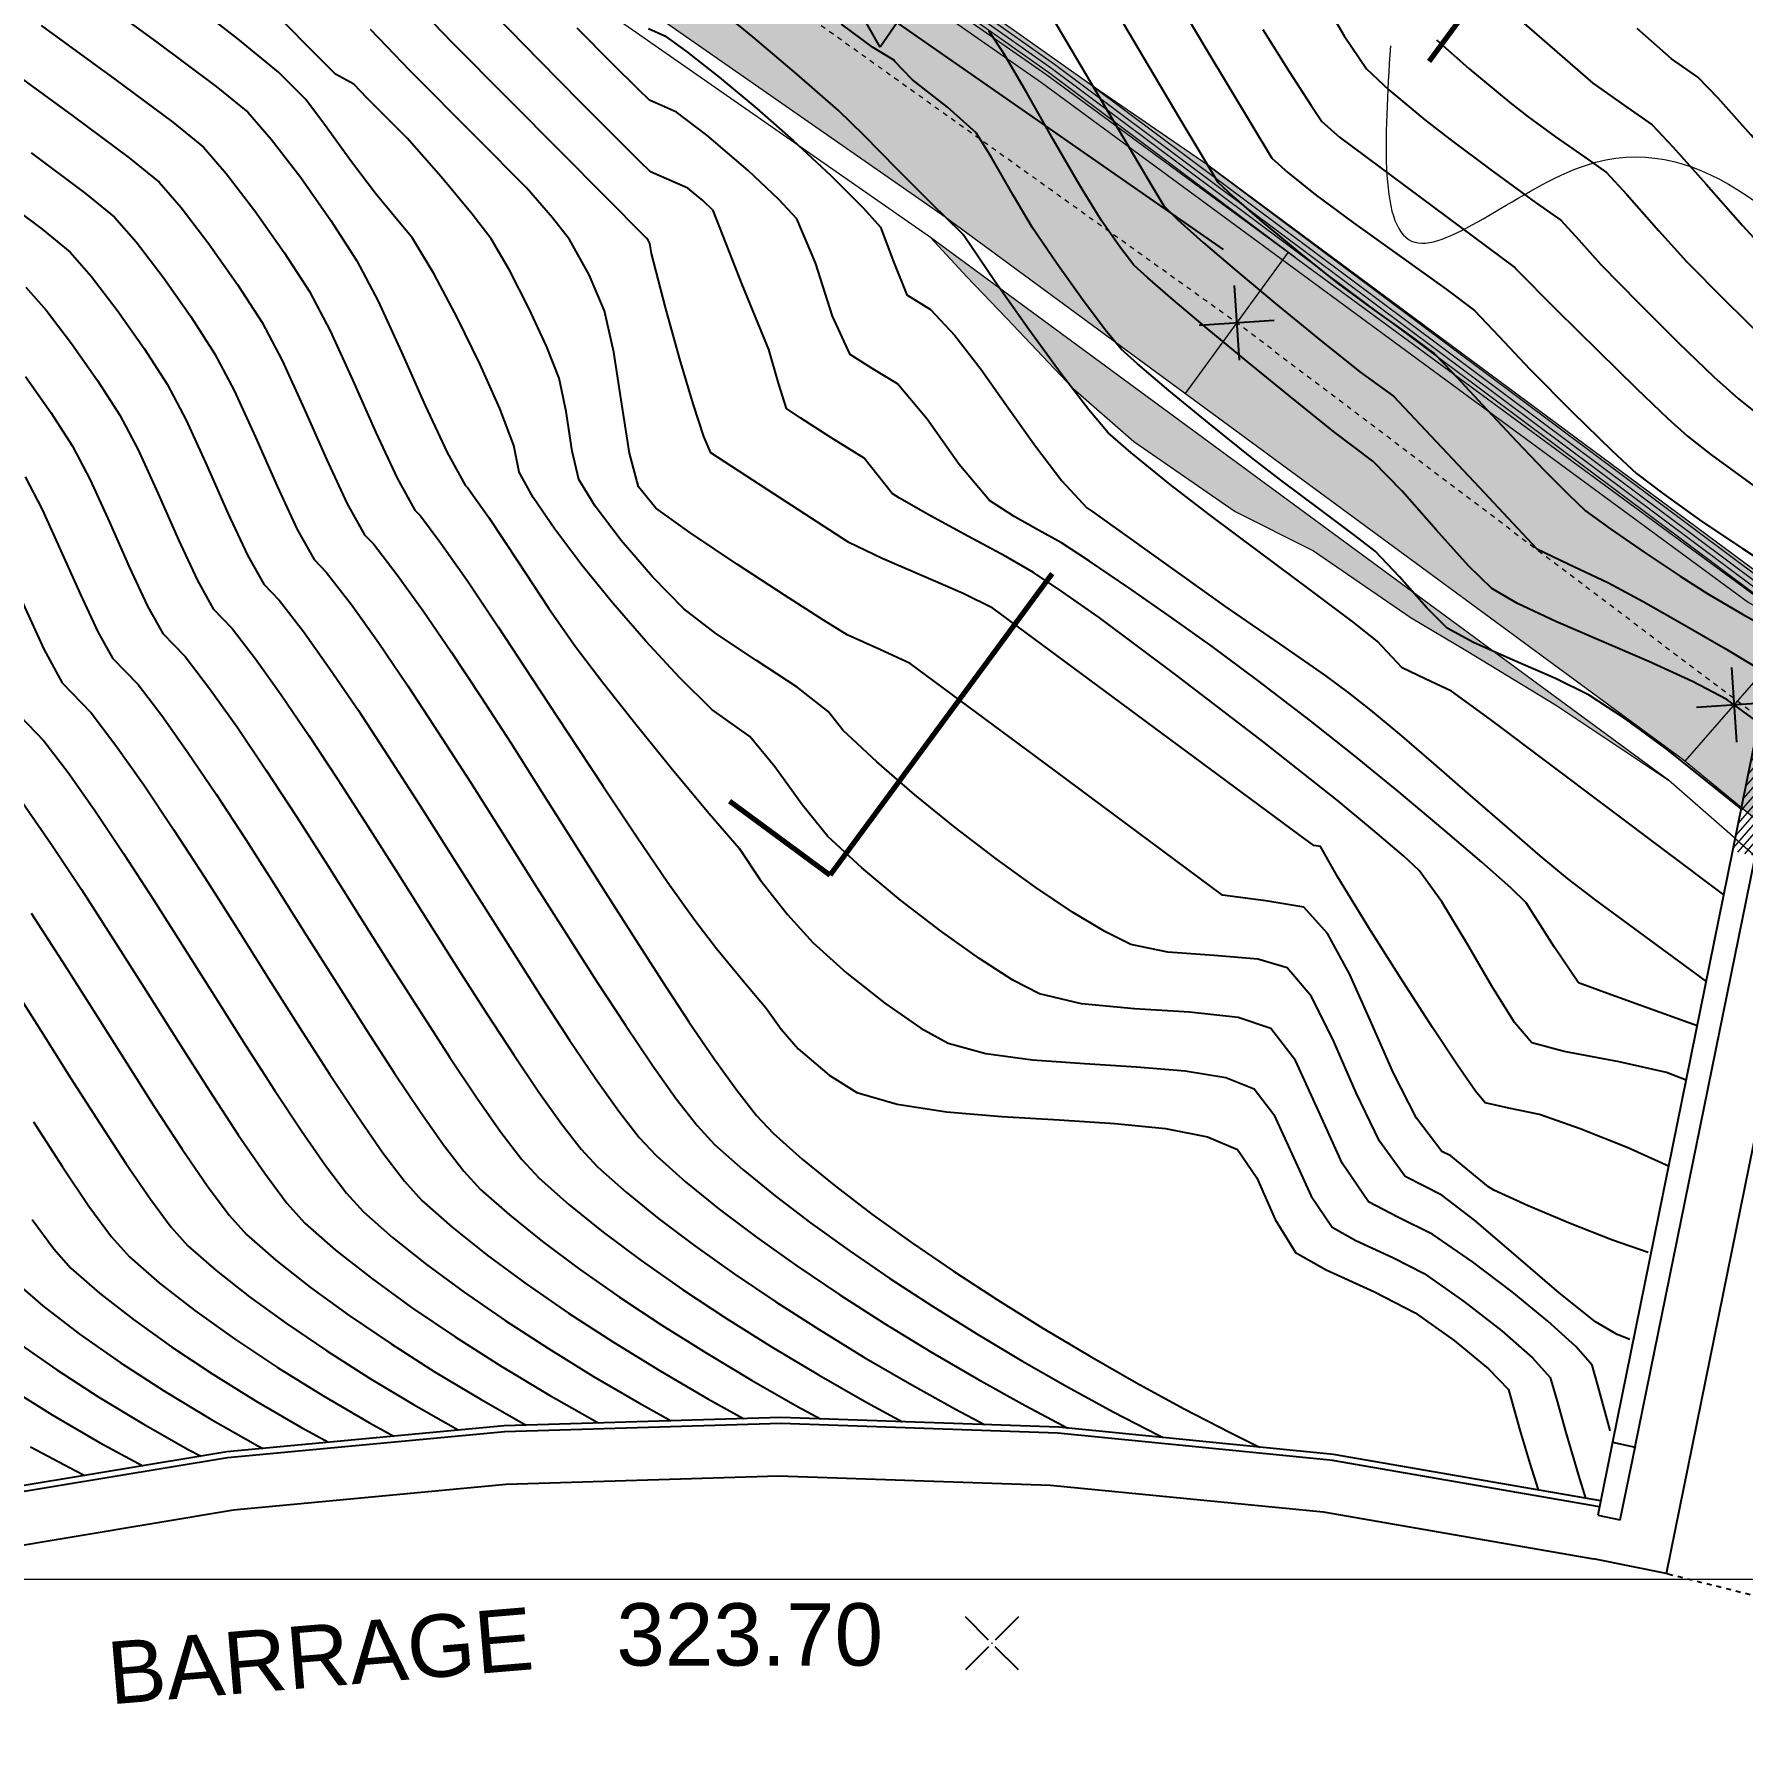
# Model space of a CAD drawing. Extents: x 62344 to 62624, y 108620 to 109406.
# Drawn here: x 62415.57 to 62449.79, y 108794.22 to 108828.44 of the extents above; entities that cross this region are included whole.
import ezdxf
from ezdxf.enums import TextEntityAlignment as Align

# ---------------------------------------------------------------- set-up
doc = ezdxf.new("R2010")
doc.units = 0
doc.header["$LTSCALE"] = 0.039369
doc.header["$MEASUREMENT"] = 0
doc.linetypes.add('TRATTEGGIATA2', pattern=[0.375, 0.25, -0.125])
doc.linetypes.add('TRATTOPUNTO2', pattern=[0.5, 0.25, -0.125, 0, -0.125])
for name, color, linetype in [('Bâti', 7, 'Continuous'), ('coordinate', 2, 'Continuous'), ('Couronnement', 7, 'Continuous'), ('curve livello 1m', 2, 'Continuous'), ('curve livello 5m', 7, 'Continuous'), ('LIN018CO', 6, 'Continuous'), ('LIN035CO', 1, 'Continuous'), ('Strade', 7, 'Continuous'), ('TEXT018', 143, 'Continuous'), ('TEXT035', 1, 'Continuous'), ('TEXT050', 3, 'Continuous'), ('TRATTCOLO-30', 253, 'Continuous'), ('TRATTCOLO-7', 51, 'Continuous')]:
    doc.layers.add(name, color=color, linetype=linetype)
doc.layers.add('LIN070CO', color=4, linetype='Continuous', lineweight=70)
doc.styles.add('ARIAL', font='arial.ttf')

# ---------------------------------------------------------------- blocks, each defined once
blk = doc.blocks.new('quote')
at = {"layer": 'LIN018CO'}
for p, q in [((0.0007, 0.0007), (-0.0007, -0.0007)), ((0.0007, -0.0007), (-0.0007, 0.0007))]:
    blk.add_line(p, q, dxfattribs=at)
at = {"layer": 'LIN035CO'}
for p, q in [((-0.0133, 0.0133), (-0.1061, 0.1061)), ((0.1061, 0.1061), (0.0133, 0.0133)), ((-0.0133, -0.0133), (-0.1061, -0.1061)), ((0.1061, -0.1061), (0.0133, -0.0133))]:
    blk.add_line(p, q, dxfattribs=at)
at = {"layer": 'TEXT035', "style": 'ARIAL'}
blk.add_attdef('VALORE', text='', height=0.25, dxfattribs=at).set_placement((0, 0.3299), align=Align.CENTER)
blk = doc.blocks.new('*U36')
at = {"layer": 'LIN070CO'}
for p, q in [((2.7993, 0.7384), (2.8414, 0.2401)), ((-2.6857, -0.227), (-2.7278, 0.2712)), ((2.8414, 0.2401), (1.3467, 0.1138)), ((-1.191, -0.1007), (-2.6857, -0.227))]:
    blk.add_line(p, q, dxfattribs=at)
at = {"layer": 'TEXT018', "lineweight": 30, "flags": 39}
blk.add_attdef('RIF2', text='', height=0.18, rotation=4.83108, dxfattribs=at).set_placement((2.7045, 0.078), align=Align.TOP_RIGHT)
blk.add_attdef('RIF1', text='', height=0.18, rotation=4.83108, dxfattribs=at).set_placement((-2.5236, -0.3638), align=Align.TOP_LEFT)
at = {"layer": 'TEXT050', "lineweight": 30, "flags": 39}
blk.add_attdef('SEZ2', text='', height=0.4, rotation=4.83108, dxfattribs=at).set_placement((2.6793, 0.377), align=Align.BOTTOM_RIGHT)
blk.add_attdef('SEZ1', text='', height=0.4, rotation=4.83108, dxfattribs=at).set_placement((-2.5488, -0.0649), align=Align.BOTTOM_LEFT)
blk = doc.blocks.new('*U14')
at = {"layer": 'LIN035CO'}
for p, q in [((0.1061, 0.1061), (-0.1061, -0.1061)), ((0.1061, -0.1061), (-0.1061, 0.1061))]:
    blk.add_line(p, q, dxfattribs=at)
at = {"layer": 'TEXT035', "lineweight": 30, "flags": 104}
blk.add_attdef('VALORE', text='', height=0.25, dxfattribs=at).set_placement((0.6749, 0.0868), align=Align.BOTTOM_CENTER)
blk = doc.blocks.new('*U13')
at = {"layer": 'LIN018CO'}
blk.add_hatch(color=256, dxfattribs=at).paths.add_polyline_path([(-0.2617, 0.0918), (-0.2749, 0.211), (-0.0132, 0.1193)])
for p, q in [((-0.2617, 0.0918), (-0.2749, 0.211)), ((-0.2749, 0.211), (-0.0132, 0.1193)), ((-0.0132, 0.1193), (-1.8424, -0.0832))]:
    blk.add_line(p, q, dxfattribs=at)
at = {"layer": 'TEXT035', "lineweight": 30, "flags": 46}
blk.add_attdef('VALORE_AD', text='', height=0.25, rotation=6.31491, dxfattribs=at).set_placement((-0.3363, 0.1439), align=Align.BOTTOM_RIGHT)
blk = doc.blocks.new('*U28')
at = {"layer": 'LIN035CO'}
for p, q in [((0.1061, 0.1061), (-0.1061, -0.1061)), ((0.1061, -0.1061), (-0.1061, 0.1061))]:
    blk.add_line(p, q, dxfattribs=at)
at = {"layer": 'TEXT035', "lineweight": 30, "flags": 104}
blk.add_attdef('VALORE', text='', height=0.25, dxfattribs=at).set_placement((-0.7058, -0.2679), align=Align.BOTTOM_CENTER)
blk = doc.blocks.new('A$C2B494690')
at = {"layer": 'LIN035CO', "linetype": 'Continuous', "lineweight": 0}
h = blk.add_hatch(dxfattribs=at)
h.set_pattern_fill('ANSI31', color=256, angle=45)
h.set_pattern_definition([(228.82723, (-0.89584, 119.26447), (0.09409098, -0.08229148), [])])
h.paths.add_polyline_path([(-10.607, 10.412), (-10.246, 10.096), (-10.246, 10.826)])
h.paths.add_polyline_path([(-10.246, 10.096), (-10.207, 10.063), (-10.207, 10.063), (-9.993, 11.116), (-10.246, 10.826)])
h.paths.add_polyline_path([(-10.246, 10.826), (-9.993, 11.116), (-9.749, 12.318), (-10.149, 12.666), (-10.246, 12.189)])
h.paths.add_polyline_path([(-10.607, 10.412), (-10.607, 10.412), (-10.246, 10.826), (-10.246, 12.189)])
h.paths.add_polyline_path([(-10.149, 12.666), (-9.749, 12.318), (-9.649, 12.811), (-10.101, 12.903)])
h.paths.add_polyline_path([(-10.659, 10.155), (-10.246, 10.071), (-10.246, 10.096), (-10.607, 10.412)])
at = {"layer": 'TRATTCOLO-30', "linetype": 'Continuous', "lineweight": 0}
h = blk.add_hatch(color=256, dxfattribs=at)
h.dxf.hatch_style = 1
h.paths.add_polyline_path([(-40.61, 39.336), (-41.899, 43.015), (-66.455, 66.058), (-67.606, 64.67)])
h.paths.add_polyline_path([(-41.899, 43.015), (-42.042, 43.423), (-44.191, 49.553), (-64.409, 68.527), (-66.455, 66.058)])
edge = h.paths.add_edge_path()
edge.add_line((-50.996, 46.34), (-47.539, 39.813))
edge.add_arc((-27.515, 52.449), 23.678, 212.2534, 237.1824)
edge.add_line((-40.347, 32.55), (-26.43, 22.856))
edge.add_line((-26.43, 22.856), (-11.65, 11.983))
edge.add_line((-11.65, 11.983), (-9.098, 9.891))
edge.add_line((-9.098, 9.891), (-3.832, 8.518))
edge.add_line((-3.832, 8.518), (-1.98, 7.761))
edge.add_line((-1.98, 7.761), (-0.924, 6.963))
edge.add_line((-0.924, 6.963), (0, 5.413))
edge.add_line((0, 5.413), (-0.243, 7.277))
edge.add_line((-0.243, 7.277), (-6.417, 13.284))
edge.add_line((-6.417, 13.284), (-10.248, 15.297))
edge.add_line((-10.248, 15.297), (-24.392, 25.702))
edge.add_line((-24.392, 25.702), (-38.4, 35.459))
edge.add_line((-38.4, 35.459), (-39.524, 37.214))
edge.add_line((-39.524, 37.214), (-40.326, 36.327))
edge.add_line((-40.326, 36.327), (-40.326, 36.327))
edge.add_line((-40.326, 36.327), (-50.996, 46.34))
h.paths.add_polyline_path([(-68.565, 63.513), (-51.718, 47.703), (-50.996, 46.34), (-40.326, 36.327), (-39.524, 37.214), (-40.282, 38.399), (-40.61, 39.336), (-67.606, 64.67)])
h.paths.add_polyline_path([(-72.475, 68.46), (-73.472, 67.093), (-68.565, 63.513), (-67.606, 64.67)])
h.paths.add_polyline_path([(-71.527, 69.759), (-69.639, 72.343), (-69.653, 72.353), (-71.527, 69.759)])
h.paths.add_polyline_path([(-68.024, 71.164), (-69.911, 68.58), (-66.455, 66.058), (-64.409, 68.527)])
h.paths.add_polyline_path([(-71.998, 69.112), (-71.526, 69.759), (-71.527, 69.759)])
h.paths.add_polyline_path([(-69.911, 68.58), (-70.385, 67.931), (-71.998, 69.112), (-72.475, 68.46), (-67.606, 64.67), (-66.455, 66.058)])
at = {"layer": 'TRATTCOLO-7', "linetype": 'Continuous', "lineweight": 0}
h = blk.add_hatch(color=256, dxfattribs=at)
h.dxf.hatch_style = 1
h.paths.add_polyline_path([(-69.27, 72.853), (-69.641, 72.344), (-64.409, 68.527), (-44.191, 49.553), (-40.282, 38.399), (-38.4, 35.459), (-24.392, 25.702), (-10.248, 15.297), (-6.417, 13.284), (-0.183, 7.219), (-0.16, 7.355), (-2.384, 9.614), (-2.74, 10.104), (-3.098, 10.595), (-4.658, 12.113), (-6.162, 13.576), (-10.055, 15.658), (-21.171, 23.895), (-23.469, 25.473), (-38.058, 35.801), (-39.384, 37.959), (-40.688, 41.528), (-43.607, 49.928), (-45.464, 51.684), (-46.23, 52.715), (-46.852, 53.536), (-47.407, 54.257), (-47.836, 54.799), (-48.078, 55.087), (-49.408, 56.197), (-50.738, 57.306), (-53.101, 59.335), (-54.189, 60.225), (-55.281, 61.104), (-56.16, 61.801), (-58.708, 64.211), (-63.65, 68.733), (-63.989, 69.032)])
h = blk.add_hatch(color=256, dxfattribs=at)
h.dxf.hatch_style = 1
h.paths.add_polyline_path([(-67.865, 61.052), (-67.6, 60.508), (-67.421, 60.114), (-67.147, 59.698), (-66.837, 59.25), (-66.644, 58.959), (-66.366, 58.655), (-66.185, 58.435), (-65.943, 58.176), (-65.631, 57.808), (-65.23, 57.389), (-64.883, 57.031), (-64.533, 56.677), (-64.115, 56.277), (-63.54, 55.815), (-62.48, 55.08), (-61.566, 54.407), (-60.433, 53.604), (-60.072, 53.375), (-58.918, 53.098), (-58.178, 53.08), (-68.884, 63.127), (-69.101, 63.285), (-68.38, 62.094)])
h.paths.add_polyline_path([(-11.946, 11.58), (-26.721, 22.45), (-25.999, 21.66), (-25.194, 20.823), (-23.871, 19.428), (-22.655, 18.364), (-20.622, 16.957), (-19.057, 16.171), (-17.1, 14.83), (-15.998, 14.177), (-14.206, 13.085), (-11.939, 11.574)])
at = {"linetype": 'Continuous', "lineweight": 0, "elevation": 323.7, "flags": 128}
blk.add_lwpolyline([(-0.189, 5.388), (-0.424, 7.187), (-6.53, 13.128), (-10.349, 15.134), (-24.503, 25.547), (-38.54, 35.324), (-40.454, 38.314), (-44.355, 49.446), (-64.531, 68.38), (-68.159, 71.03)], dxfattribs=at)
at = {"layer": 'curve livello 1m', "linetype": 'Continuous', "lineweight": 0, "elevation": 323.7, "flags": 128}
for points in [[(-19.422, 22.046), (-24.36, 25.751), (-38.275, 35.58), (-40.081, 38.493), (-43.973, 49.692), (-64.178, 68.803), (-69.747, 73.046), (-70.717, 71.717)], [(-9.19, 14.741), (-10.237, 15.32), (-24.301, 25.831), (-38.201, 35.65), (-39.99, 38.536), (-43.886, 49.747), (-64.113, 68.88), (-69.769, 73.186), (-69.984, 72.892)], [(-6.37, 13.338), (-10.183, 15.404), (-24.243, 25.912), (-38.126, 35.72), (-39.899, 38.579), (-43.8, 49.803), (-64.049, 68.957), (-69.779, 73.221)], [(-23.469, 25.473), (-10.123, 15.498), (-6.304, 13.428), (-2.384, 9.614)], [(-21.171, 23.895), (-10.063, 15.592), (-6.266, 13.534), (-2.74, 10.104)], [(-19.559, 22.157), (-21.625, 19.321)], [(-9.19, 14.741), (-11.618, 11.957)]]:
    blk.add_lwpolyline(points, dxfattribs=at)
at = {"layer": 'LIN018CO', "linetype": 'TRATTOPUNTO2', "lineweight": 0, "ltscale": 5, "elevation": 323.7, "flags": 128}
blk.add_lwpolyline([(-4.743, 8.755), (-20.592, 20.739), (-30.817, 28.052), (-39.061, 33.926, -0.11239), (-44.961, 41.457), (-48.38, 49.008), (-66.4, 65.968), (-71.561, 69.662)], format="xyb", dxfattribs=at)
at = {"layer": 'LIN035CO', "linetype": 'Continuous', "lineweight": 0, "elevation": 323.7, "flags": 128}
for points in [[(-11.65, 11.983), (-26.43, 22.856), (-40.347, 32.55, -0.109204), (-47.539, 39.813), (-51.718, 47.703)], [(-11.946, 11.58), (-26.721, 22.45), (-40.626, 32.135, -0.126618), (-48.804, 40.988), (-52.06, 47.338)]]:
    blk.add_lwpolyline(points, format="xyb", dxfattribs=at)
at = {"layer": 'LIN035CO', "linetype": 'Continuous', "lineweight": 0, "flags": 128}
for points, elevation in [([(-21.171, 23.895), (-23.469, 25.473), (-38.058, 35.801), (-39.384, 37.959)], 323.7), ([(0, 5.413), (-0.243, 7.277), (-6.417, 13.284), (-10.248, 15.297), (-24.392, 25.702), (-38.4, 35.459)], 323.7), ([(-6.162, 13.576), (-10.055, 15.658), (-21.171, 23.895)], 323.7), ([(-26.721, 22.45), (-25.999, 21.66), (-25.194, 20.823), (-23.871, 19.428), (-22.655, 18.364), (-20.622, 16.957), (-19.057, 16.171), (-17.1, 14.83), (-15.998, 14.177), (-14.206, 13.085), (-11.947, 11.579)], 320), ([(-9.098, 9.891), (-11.65, 11.983)], 323.7), ([(-10.607, 10.412), (-11.946, 11.58)], 323.7), ([(-10.607, 10.412), (-10.607, 10.412), (-9.235, 9.213), (-9.098, 9.891), (-3.832, 8.518), (-1.98, 7.761), (-0.924, 6.963), (0, 5.413)], 323.7)]:
    blk.add_lwpolyline(points, dxfattribs=dict(at, elevation=elevation))
blk.add_lwpolyline([(-10.659, 10.155), (-10.101, 12.903)], dxfattribs=at)
at = {"xscale": 5, "yscale": 5, "zscale": 5, "rotation": 138.8272271751645}
for name, p in [('*U13', (-28.074, 27.958, 323.7)), ('*U28', (-20.592, 20.739, 323.7)), ('*U14', (-10.633, 13.087, 323.7))]:
    blk.add_blockref(name, p, dxfattribs=at)

msp = doc.modelspace()

# ---------------------------------------------------------------- linework, layer by layer
at = {"layer": 'Bâti', "linetype": 'Continuous'}
for p, q in [((62447.18319, 108800.2495), (62450.145, 108814.82599)), ((62447.6344, 108800.1541), (62450.59693, 108814.73416)), ((62447.18103, 108800.23924), (62446.884, 108798.777)), ((62447.18319, 108800.2495), (62447.18103, 108800.23924)), ((62447.18103, 108800.23924), (62447.63224, 108800.14384)), ((62447.33593, 108798.68518), (62447.63224, 108800.14384)), ((62447.6344, 108800.1541), (62447.63224, 108800.14384)), ((62446.884, 108798.777), (62447.33593, 108798.68518))]:
    msp.add_line(p, q, dxfattribs=at)
at = {"layer": 'coordinate', "linetype": 'Continuous', "lineweight": 0}
msp.add_line((62398.435, 108797.50002), (62480.2144, 108797.50002), dxfattribs=at)
at = {"layer": 'Couronnement', "linetype": 'Continuous'}
for p, q in [((62430.52699, 108800.73599), (62424.984, 108800.569)), ((62436.09, 108800.53999), (62430.52699, 108800.73599)), ((62424.984, 108800.569), (62419.433, 108800.047)), ((62424.99524, 108800.44952), (62419.44424, 108799.92752)), ((62430.53059, 108800.61629), (62424.98761, 108800.4493)), ((62436.0742, 108800.42097), (62430.52278, 108800.61656)), ((62441.58318, 108799.87558), (62436.0742, 108800.42097)), ((62441.595, 108799.995), (62436.09, 108800.53999)), ((62419.433, 108800.047), (62413.953, 108799.13699)), ((62419.44424, 108799.92752), (62413.97262, 108799.01888)), ((62446.91896, 108798.94909), (62441.57452, 108799.87708)), ((62446.94279, 108799.06643), (62441.595, 108799.995)), ((62419.561, 108798.88499), (62425.024, 108799.39999)), ((62425.024, 108799.39999), (62430.47501, 108799.57001)), ((62430.47501, 108799.57001), (62435.927, 108799.381)), ((62435.927, 108799.381), (62441.384, 108798.845)), ((62414.098, 108797.972), (62419.561, 108798.88499)), ((62441.384, 108798.845), (62446.8, 108797.905)), ((62448.291, 108797.604), (62446.8, 108797.905))]:
    msp.add_line(p, q, dxfattribs=at)
at = {"layer": 'curve livello 1m', "flags": 128}
for points in [[(62436.65365, 108829.89717), (62438.51316, 108826.7469), (62439.27728, 108825.48212), (62439.58895, 108825.18389), (62440.16699, 108824.68339), (62440.89909, 108824.0756), (62441.67296, 108823.45551), (62442.3269, 108822.97633), (62443.09679, 108822.4308), (62443.60581, 108822.04916), (62443.96376, 108821.68221), (62444.57899, 108821.0209), (62445.25856, 108820.28832), (62445.8095, 108819.70757), (62446.30402, 108819.21424), (62446.63804, 108818.89741), (62447.14563, 108818.52568), (62447.81716, 108818.06617), (62448.53768, 108817.58665), (62449.09104, 108817.23099), (62449.78242, 108816.8236), (62451.03186, 108816.12927)], [(62438.0238, 108829.86815), (62439.05539, 108828.1205), (62440.36029, 108825.96061), (62440.68076, 108825.67291), (62441.22321, 108825.23063), (62441.22321, 108825.23063), (62441.9915, 108824.66181), (62442.95517, 108823.97778), (62443.85148, 108823.3391), (62444.41769, 108822.9063), (62444.41769, 108822.9063), (62444.90501, 108822.3914), (62445.52118, 108821.73376), (62445.52118, 108821.73376), (62446.37812, 108820.87341), (62447.16977, 108820.09932), (62447.65863, 108819.64372), (62447.65863, 108819.64372), (62448.17948, 108819.2494), (62448.96811, 108818.68473), (62448.96811, 108818.68473), (62449.78364, 108818.14104), (62450.73166, 108817.5215), (62451.03186, 108817.31568)], [(62416.51002, 108829.38976), (62418.02928, 108828.28193), (62419.21713, 108827.39626), (62419.85111, 108826.87869), (62420.32011, 108826.33975), (62420.90852, 108825.57152), (62421.51399, 108824.7134), (62422.0342, 108823.9048), (62422.45753, 108823.09692), (62422.92577, 108822.07491), (62423.39942, 108821.00705), (62423.83901, 108820.06162), (62424.20507, 108819.40692), (62424.24824, 108819.36225), (62424.67466, 108818.76464), (62425.26224, 108817.87648), (62425.88157, 108816.93689), (62426.40323, 108816.18498), (62426.96087, 108815.45539), (62427.6473, 108814.58852), (62428.38362, 108813.68153), (62429.09094, 108812.83162), (62429.69036, 108812.13595), (62430.11303, 108811.5079), (62430.6602, 108810.80804), (62431.16772, 108810.24634), (62431.16772, 108810.24634), (62431.84621, 108809.63817), (62432.60842, 108809.03683), (62433.32739, 108808.53674), (62433.87617, 108808.2323), (62433.87617, 108808.2323), (62434.629, 108808.02342), (62435.5666, 108807.89864), (62436.60253, 108807.82309), (62437.65036, 108807.76193), (62438.62366, 108807.68029), (62439.43599, 108807.54332), (62440.00091, 108807.31616), (62440.00091, 108807.31616), (62440.39626, 108806.80185), (62440.76608, 108806.0025), (62441.14377, 108805.16776), (62441.56268, 108804.54727), (62441.56268, 108804.54727), (62442.03668, 108804.28074), (62442.78093, 108803.94068), (62443.40557, 108803.61809), (62443.40557, 108803.61809), (62444.19645, 108803.06539), (62444.96053, 108802.46942), (62445.57928, 108801.92771), (62445.93417, 108801.53776), (62445.93417, 108801.53776), (62446.06237, 108801.08346), (62446.24194, 108800.43682), (62446.24194, 108800.43682), (62446.50015, 108799.57624), (62446.6418, 108799.11869)], [(62441.33202, 108829.22494), (62441.80569, 108828.41367), (62442.25315, 108827.75204), (62442.25315, 108827.75204), (62442.70368, 108827.33102), (62443.41817, 108826.72667), (62443.41817, 108826.72667), (62443.92443, 108826.33797), (62444.74583, 108825.72618), (62445.63596, 108825.07483), (62445.63596, 108825.07483), (62446.14398, 108824.71728), (62446.5039, 108824.32162), (62446.94589, 108823.82917), (62446.94589, 108823.82917), (62447.70518, 108823.05394), (62448.50332, 108822.26257), (62449.21123, 108821.58129), (62449.69981, 108821.13633), (62449.69981, 108821.13633), (62450.13645, 108820.79508), (62450.85857, 108820.25908), (62451.03186, 108820.1336)], [(62444.74584, 108829.24826), (62446.78757, 108827.46013), (62447.42168, 108827.01699), (62447.97342, 108826.62552), (62447.97342, 108826.62552), (62448.3866, 108826.18962), (62449.05531, 108825.43619), (62449.78571, 108824.61002), (62450.38395, 108823.95589), (62450.38395, 108823.95589), (62451.03186, 108823.30416)], [(62448.30429, 108805.76694), (62447.47132, 108806.14188), (62446.53024, 108806.51728), (62445.71648, 108806.80165), (62445.71648, 108806.80165), (62445.10361, 108806.93024), (62444.62896, 108807.04018), (62444.43923, 108807.26887), (62444.07391, 108807.79121), (62443.574, 108808.54441), (62442.98051, 108809.46568), (62442.33444, 108810.49223), (62441.6768, 108811.56126), (62441.6768, 108811.56126), (62441.33368, 108812.16958), (62441.19744, 108812.18996), (62440.8988, 108812.41203), (62434.77135, 108816.94572), (62434.17834, 108817.2389), (62433.37721, 108817.58525), (62432.5524, 108817.94033), (62431.88835, 108818.2597), (62431.88835, 108818.2597), (62430.25399, 108819.32254), (62429.12486, 108820.0591), (62428.98354, 108820.38291), (62428.76565, 108821.03977), (62428.49967, 108821.93387), (62428.21411, 108822.96942), (62427.93747, 108824.05062), (62427.93747, 108824.05062), (62427.89819, 108824.25326), (62427.86819, 108824.31462), (62427.83119, 108824.35901), (62426.14774, 108826.05826), (62423.94931, 108828.26828), (62423.94931, 108828.26828), (62423.1834, 108829.06521)], [(62448.65491, 108807.49255), (62448.26389, 108807.64854), (62447.31536, 108807.8609), (62446.20883, 108808.06925), (62445.56522, 108808.24047), (62445.56522, 108808.24047), (62445.21427, 108808.65034), (62444.76431, 108809.37205), (62444.26439, 108810.23405), (62443.76356, 108811.06484), (62443.31088, 108811.69286), (62443.31088, 108811.69286), (62442.99108, 108811.98825), (62442.3825, 108812.50929), (62441.66772, 108813.09969), (62441.66772, 108813.09969), (62440.20234, 108814.25621), (62438.43513, 108815.61087), (62436.89623, 108816.75728), (62436.89623, 108816.75728), (62436.17093, 108817.2685), (62435.58499, 108817.65955), (62435.58499, 108817.65955), (62435.02868, 108817.97852), (62434.28584, 108818.38148), (62433.5216, 108818.79535), (62432.90109, 108819.14707), (62432.90109, 108819.14707), (62432.75132, 108819.24414), (62432.19441, 108819.95135), (62431.52563, 108820.36565), (62430.92176, 108820.75418), (62430.63589, 108820.94605), (62430.63589, 108820.94605), (62430.481, 108821.45134), (62430.28438, 108822.12766), (62430.28438, 108822.12766), (62429.75213, 108823.42667), (62429.16818, 108824.90915), (62428.96467, 108825.11148), (62428.66457, 108825.35624), (62427.91741, 108825.68447), (62427.70863, 108825.88371), (62427.21799, 108826.37231), (62426.52023, 108827.07499), (62425.69013, 108827.91646), (62424.80244, 108828.82144)], [(62449.40879, 108811.20274), (62444.73367, 108814.71714), (62444.73367, 108814.71714), (62443.95431, 108815.28322), (62443.42851, 108815.52776), (62442.96887, 108815.74834), (62442.96887, 108815.74834), (62442.46984, 108816.28324), (62441.9772, 108816.67536), (62441.12389, 108817.31645), (62440.10194, 108818.0754), (62439.10338, 108818.82111), (62438.32025, 108819.42247), (62438.32025, 108819.42247), (62437.53409, 108820.06182), (62437.07984, 108820.45573), (62437.07984, 108820.45573), (62436.69154, 108820.9188), (62436.13913, 108821.64104), (62435.49194, 108822.52749), (62434.81932, 108823.48315), (62434.19061, 108824.41306), (62434.19061, 108824.41306), (62434.18277, 108824.42629), (62434.13538, 108824.46784), (62433.55441, 108825.03588), (62432.8566, 108825.74245), (62432.18353, 108826.42283), (62431.67677, 108826.91231), (62431.67677, 108826.91231), (62430.84147, 108827.64715), (62429.96375, 108828.38978), (62429.13267, 108829.0676)], [(62415.71256, 108828.62033), (62417.19002, 108827.54298), (62418.34518, 108826.68168), (62418.96171, 108826.17835), (62419.4178, 108825.65424), (62419.99002, 108824.90716), (62420.57883, 108824.07266), (62421.08472, 108823.2863), (62421.49641, 108822.50066), (62421.95175, 108821.50678), (62422.41237, 108820.4683), (62422.83987, 108819.54889), (62423.19585, 108818.9122), (62423.30596, 108818.79829), (62423.71743, 108818.2514), (62424.24632, 108817.49122), (62424.86365, 108816.57128), (62425.54044, 108815.54512), (62426.24772, 108814.46628), (62426.9565, 108813.38831), (62427.6378, 108812.36472), (62428.26266, 108811.44908), (62428.80207, 108810.6949), (62429.23867, 108810.13137), (62429.76714, 108809.48042), (62430.22892, 108808.93734), (62430.52884, 108808.51103), (62430.8702, 108808.11712), (62430.8702, 108808.11712), (62431.49556, 108807.59211), (62432.04586, 108807.24289), (62432.04586, 108807.24289), (62432.85082, 108807.00882), (62433.84212, 108806.85904), (62434.9477, 108806.76448), (62436.0955, 108806.69607), (62437.21346, 108806.62476), (62438.22952, 108806.52148), (62439.07163, 108806.35718), (62439.66772, 108806.1028), (62439.66772, 108806.1028), (62440.05475, 108805.53588), (62440.42273, 108804.7018), (62440.83056, 108804.04118), (62440.83056, 108804.04118), (62441.44711, 108803.6945), (62442.41519, 108803.25216), (62443.2277, 108802.83256), (62443.2277, 108802.83256), (62444.00703, 108802.27721), (62444.69923, 108801.70772), (62445.09664, 108801.29495), (62445.32411, 108800.48122), (62445.32411, 108800.48122), (62445.52502, 108799.81161), (62445.68828, 108799.28426)], [(62447.52566, 108802.29425), (62447.27517, 108802.39531), (62446.84217, 108802.65449), (62446.11089, 108803.23166), (62445.24851, 108803.97272), (62444.41275, 108804.68834), (62443.76132, 108805.18916), (62443.76132, 108805.18916), (62443.02693, 108805.55943), (62442.51399, 108806.27145), (62442.04738, 108807.23892), (62441.60127, 108808.26873), (62441.14985, 108809.16775), (62440.66729, 108809.74287), (62440.66729, 108809.74287), (62440.07659, 108809.91483), (62439.20009, 108809.98654), (62438.27458, 108810.05348), (62437.53681, 108810.21113), (62437.53681, 108810.21113), (62437.01411, 108810.47093), (62436.36688, 108810.86016), (62435.62894, 108811.35366), (62434.83413, 108811.92629), (62434.01627, 108812.55287), (62433.2092, 108813.20825), (62432.44675, 108813.86727), (62431.76276, 108814.50478), (62431.76276, 108814.50478), (62431.47448, 108814.8735), (62430.84993, 108815.36188), (62430.03806, 108815.898), (62429.22124, 108816.43673), (62428.58184, 108816.93291), (62428.58184, 108816.93291), (62427.95344, 108817.57577), (62427.32762, 108818.30291), (62426.803, 108818.99286), (62426.47818, 108819.52416), (62426.47818, 108819.52416), (62426.34363, 108820.08917), (62426.22562, 108820.88255), (62426.08467, 108821.55446), (62426.08467, 108821.55446), (62425.83424, 108822.19217), (62425.481, 108822.95653), (62425.08883, 108823.71684), (62424.72164, 108824.34243), (62424.72164, 108824.34243), (62424.34562, 108824.83715), (62423.72294, 108825.58403), (62423.04042, 108826.359), (62423.04042, 108826.359), (62422.69463, 108826.70803), (62422.24307, 108827.16198), (62422.24307, 108827.16198), (62421.97374, 108827.4416), (62421.60815, 108827.64281), (62421.1252, 108828.12261), (62420.58495, 108828.66897)], [(62447.89666, 108804.04047), (62447.1816, 108804.28944), (62446.33059, 108804.61961), (62445.48872, 108804.97244), (62444.8011, 108805.2894), (62444.8011, 108805.2894), (62444.69489, 108805.35297), (62443.93919, 108805.97469), (62443.75906, 108806.06552), (62443.25476, 108806.73234), (62442.79157, 108807.63269), (62442.35202, 108808.6359), (62441.91863, 108809.61133), (62441.47394, 108810.42833), (62441.00049, 108810.95623), (62441.00049, 108810.95623), (62440.23496, 108811.08336), (62439.36712, 108811.20055), (62439.36712, 108811.20055), (62435.78671, 108813.86298), (62433.11331, 108815.84102), (62432.50505, 108816.12005), (62431.85546, 108816.41431), (62431.85546, 108816.41431), (62431.37981, 108816.70291), (62430.59717, 108817.20496), (62429.65534, 108817.82436), (62428.70213, 108818.46497), (62428.70213, 108818.46497), (62428.02011, 108818.95053), (62427.67535, 108819.3752), (62427.49458, 108820.05073), (62427.33965, 108821.03503), (62427.18158, 108822.07158), (62426.99143, 108822.90386), (62426.99143, 108822.90386), (62426.68295, 108823.62032), (62426.29492, 108824.32853), (62426.29492, 108824.32853), (62425.95346, 108824.76321), (62425.4358, 108825.359), (62425.4358, 108825.359), (62424.42118, 108826.38315), (62423.09619, 108827.71513), (62423.09619, 108827.71513), (62422.63457, 108828.19544), (62422.30591, 108828.5356)], [(62427.8722, 108828.5546), (62428.19925, 108828.41092), (62428.63411, 108828.09981), (62429.2884, 108827.5807), (62430.04149, 108826.95198), (62430.77274, 108826.31204), (62431.52538, 108825.60982), (62432.17173, 108824.96719), (62432.51787, 108824.57694), (62432.78964, 108823.86937), (62433.05084, 108823.22388), (62433.5219, 108822.93207), (62434.01015, 108822.40981), (62434.53516, 108821.72529), (62435.07934, 108820.95821), (62435.62511, 108820.18824), (62436.15488, 108819.49509), (62436.65105, 108818.95843), (62436.77533, 108818.87787), (62437.99634, 108818.0036), (62439.42147, 108816.97989), (62440.50975, 108816.23224), (62441.42803, 108815.59916), (62441.88987, 108815.25225), (62442.33596, 108814.90318), (62442.91238, 108814.42222), (62443.59692, 108813.83301), (62444.33232, 108813.19258), (62445.06131, 108812.55794), (62445.72661, 108811.98613), (62446.27096, 108811.53416), (62446.83847, 108811.09688), (62449.05677, 108809.47029)], [(62449.7586, 108812.92433), (62448.27641, 108814.11764), (62447.4443, 108814.72204), (62446.71147, 108815.20062), (62446.71147, 108815.20062), (62446.04001, 108815.53657), (62445.19361, 108815.90654), (62444.39495, 108816.25923), (62443.86674, 108816.54331), (62443.86674, 108816.54331), (62443.46083, 108816.95227), (62442.91459, 108817.57313), (62442.42614, 108818.08745), (62442.42614, 108818.08745), (62442.02188, 108818.40518), (62441.32702, 108818.92384), (62440.56467, 108819.49112), (62439.95792, 108819.9547), (62439.95792, 108819.9547), (62439.10136, 108820.64362), (62438.29726, 108821.30523), (62437.66844, 108821.83724), (62437.33773, 108822.13732), (62437.33773, 108822.13732), (62437.02258, 108822.51952), (62436.56675, 108823.1274), (62436.0533, 108823.84714), (62435.56533, 108824.56495), (62435.56533, 108824.56495), (62435.1739, 108825.22009), (62434.73495, 108825.99005), (62434.43657, 108826.46957), (62434.43657, 108826.46957), (62433.86391, 108826.98048), (62433.16174, 108827.52779), (62432.7938, 108827.90984), (62432.7938, 108827.90984), (62432.79831, 108827.91901), (62432.36024, 108828.18351), (62431.73665, 108828.64437)], [(62450.10972, 108814.65238), (62449.46864, 108815.11803), (62448.77875, 108815.47793), (62447.90574, 108815.87541), (62446.9587, 108816.28533), (62446.04677, 108816.68254), (62445.27903, 108817.04191), (62444.76461, 108817.33828), (62444.76461, 108817.33828), (62444.29576, 108817.79205), (62443.6503, 108818.51697), (62442.96646, 108819.29088), (62442.38245, 108819.89166), (62442.38245, 108819.89166), (62441.5956, 108820.48693), (62440.72421, 108821.18498), (62439.86064, 108821.88765), (62439.06044, 108822.54865), (62438.37917, 108823.12171), (62437.87237, 108823.56056), (62437.59562, 108823.81891), (62437.59562, 108823.81891), (62437.31045, 108824.18512), (62436.94004, 108824.71684), (62436.94004, 108824.71684), (62436.50431, 108825.42759), (62435.98052, 108826.33703), (62435.44962, 108827.27069), (62434.99257, 108828.05412), (62434.69036, 108828.51285)], [(62450.10972, 108814.65238), (62449.46864, 108815.11803), (62448.77875, 108815.47793), (62447.90574, 108815.87541), (62446.9587, 108816.28533), (62446.04677, 108816.68254), (62445.27903, 108817.04191), (62444.76461, 108817.33828), (62444.76461, 108817.33828), (62444.29576, 108817.79205), (62443.6503, 108818.51697), (62442.96646, 108819.29088), (62442.38245, 108819.89166), (62442.38245, 108819.89166), (62441.5956, 108820.48693), (62440.72421, 108821.18498), (62439.86064, 108821.88765), (62439.06044, 108822.54865), (62438.37917, 108823.12171), (62437.87237, 108823.56056), (62437.59562, 108823.81891), (62437.59562, 108823.81891), (62437.31045, 108824.18512), (62436.94004, 108824.71684), (62436.94004, 108824.71684), (62436.50431, 108825.42759), (62435.98052, 108826.33703), (62435.44962, 108827.27069), (62434.99257, 108828.05412), (62434.69036, 108828.51285)], [(62440.17725, 108828.53468), (62440.70391, 108827.69782), (62441.14205, 108827.01567), (62441.36022, 108826.69287), (62441.36022, 108826.69287), (62441.71452, 108826.38104), (62445.20307, 108823.78273), (62445.22957, 108823.76344), (62445.23286, 108823.75995), (62446.05308, 108822.9319), (62446.89054, 108822.10001), (62447.66252, 108821.34515), (62448.28632, 108820.74819), (62448.67922, 108820.39002), (62448.67922, 108820.39002), (62449.15202, 108820.02532), (62449.93401, 108819.45264), (62450.7906, 108818.84379), (62450.7906, 108818.84379), (62451.03186, 108818.68421)], [(62458.18726, 108818.78515), (62457.42526, 108819.47459), (62456.32082, 108820.45047), (62455.26629, 108821.3641), (62454.30117, 108822.18875), (62453.71499, 108822.67703), (62453.20985, 108823.04537), (62452.76159, 108823.37524), (62452.10297, 108824.01925), (62451.48707, 108824.68835), (62450.72527, 108825.5461), (62449.94993, 108826.42533), (62449.29343, 108827.15889), (62448.88813, 108827.57965), (62448.36145, 108827.95033), (62447.67378, 108828.55442)], [(62414.91511, 108827.85089), (62416.35075, 108826.80403), (62417.47322, 108825.96711), (62418.07231, 108825.47802), (62418.5155, 108824.96874), (62419.07151, 108824.2428), (62419.64366, 108823.43191), (62420.13524, 108822.66781), (62420.13524, 108822.66781), (62420.53528, 108821.9044), (62420.97774, 108820.93864), (62421.42532, 108819.92955), (62421.84072, 108819.03616), (62422.18663, 108818.41749), (62422.36367, 108818.23432), (62422.84043, 108817.61714), (62423.36247, 108816.88988), (62423.92121, 108816.07237), (62424.50809, 108815.18441), (62425.11452, 108814.2458), (62425.73195, 108813.27634), (62426.3518, 108812.29586), (62426.96549, 108811.32414), (62427.56445, 108810.38101), (62428.14012, 108809.48626), (62428.68391, 108808.65969), (62429.18727, 108807.92113), (62429.64161, 108807.29036), (62430.03836, 108806.78721), (62430.36895, 108806.43147), (62430.95384, 108805.91158), (62431.61746, 108805.3695), (62432.35003, 108804.81092), (62433.1418, 108804.24156), (62433.98298, 108803.66711), (62434.86383, 108803.09328), (62435.77456, 108802.52577), (62436.70541, 108801.97029), (62437.64662, 108801.43253), (62438.58841, 108800.91822), (62439.52102, 108800.43304), (62440.11184, 108800.14183)], [(62415.51148, 108826.06509), (62416.60127, 108825.25253), (62417.1829, 108824.77769), (62417.61319, 108824.28324), (62418.15301, 108823.57844), (62418.7085, 108822.79117), (62419.18576, 108822.04932), (62419.57415, 108821.30814), (62420.00372, 108820.37051), (62420.43827, 108819.3908), (62420.84157, 108818.52343), (62421.17741, 108817.92278), (62421.42138, 108817.67036), (62421.91933, 108817.02373), (62422.46708, 108816.25596), (62423.05439, 108815.3907), (62423.67102, 108814.45161), (62424.30674, 108813.46236), (62424.95129, 108812.44661), (62425.59445, 108811.42802), (62426.22596, 108810.43025), (62426.83559, 108809.47697), (62427.4131, 108808.59183), (62427.94824, 108807.79851), (62428.43078, 108807.12065), (62428.85047, 108806.58193), (62429.19708, 108806.20601), (62429.7652, 108805.70103), (62430.40978, 108805.17449), (62431.12134, 108804.63193), (62431.8904, 108804.0789), (62432.70746, 108803.52092), (62433.56304, 108802.96355), (62434.44765, 108802.41232), (62435.35181, 108801.87277), (62436.26602, 108801.35044), (62437.1808, 108800.85087), (62438.08667, 108800.37961), (62438.18133, 108800.33295)], [(62415.4041, 108823.37702), (62415.80857, 108822.91224), (62416.31601, 108822.24972), (62416.83817, 108821.50968), (62417.2868, 108820.81233), (62417.65189, 108820.11562), (62418.05569, 108819.23423), (62418.46417, 108818.31331), (62418.84328, 108817.49797), (62419.15897, 108816.93335), (62419.53681, 108816.54243), (62420.00535, 108815.93399), (62420.52075, 108815.21155), (62421.07338, 108814.39739), (62421.6536, 108813.51375), (62422.25177, 108812.58292), (62422.85827, 108811.62715), (62423.46344, 108810.66871), (62424.05766, 108809.72987), (62424.63129, 108808.83288), (62425.1747, 108808.00002), (62425.67824, 108807.25354), (62426.13228, 108806.61571), (62426.52719, 108806.1088), (62426.85333, 108805.75508), (62427.42619, 108805.24746), (62428.08024, 108804.71717), (62428.80464, 108804.17051), (62429.58857, 108803.61382), (62430.42118, 108803.05342), (62431.29164, 108802.49564), (62432.18912, 108801.94681), (62433.10278, 108801.41326), (62434.02179, 108800.9013), (62434.60496, 108800.59231)], [(62415.39751, 108821.58536), (62415.90301, 108820.86893), (62416.33732, 108820.19384), (62416.69076, 108819.51936), (62417.08168, 108818.6661), (62417.47712, 108817.77456), (62417.84413, 108816.98524), (62418.14975, 108816.43863), (62418.59452, 108815.97846), (62419.08527, 108815.33893), (62419.62783, 108814.57327), (62420.21054, 108813.7084), (62420.82175, 108812.77127), (62421.4498, 108811.78882), (62422.08303, 108810.78797), (62422.70978, 108809.79566), (62423.31839, 108808.83883), (62423.89722, 108807.94442), (62424.4346, 108807.13936), (62424.91887, 108806.45058), (62425.33837, 108805.90502), (62425.68145, 108805.52961), (62426.27911, 108805.0019), (62426.96618, 108804.44945), (62427.72976, 108803.87983), (62428.55693, 108803.30055), (62429.43481, 108802.71917), (62430.35046, 108802.14321), (62431.291, 108801.58021), (62432.24351, 108801.03772), (62432.96017, 108800.65027)], [(62415.38784, 108819.57535), (62415.72963, 108818.9231), (62416.10766, 108818.09796), (62416.49007, 108817.23581), (62416.84499, 108816.47251), (62417.14053, 108815.94392), (62417.65224, 108815.4145), (62418.12708, 108814.79569), (62418.65207, 108814.05483), (62419.2159, 108813.21798), (62419.80731, 108812.31121), (62420.41501, 108811.36058), (62421.02772, 108810.39216), (62421.63417, 108809.432), (62422.22307, 108808.50617), (62422.78315, 108807.64073), (62423.30311, 108806.86174), (62423.7717, 108806.19528), (62424.17761, 108805.66739), (62424.50958, 108805.30415), (62425.08787, 108804.79353), (62425.75268, 108804.25898), (62426.49152, 108803.70781), (62427.2919, 108803.1473), (62428.14134, 108802.58475), (62429.02733, 108802.02745), (62429.9374, 108801.48269), (62430.85905, 108800.95777), (62431.32102, 108800.70802)], [(62415.31973, 108817.10971), (62415.76431, 108816.12797), (62416.13131, 108815.44921), (62416.70995, 108814.85054), (62417.20948, 108814.19693), (62417.76482, 108813.40734), (62418.36209, 108812.5138), (62418.98744, 108811.54834), (62419.62701, 108810.54299), (62420.26693, 108809.52976), (62420.89335, 108808.5407), (62421.4924, 108807.60781), (62422.05022, 108806.76314), (62422.55296, 108806.03872), (62422.98674, 108805.46655), (62423.3377, 108805.07869), (62423.94325, 108804.54615), (62424.6447, 108803.98743), (62425.42697, 108803.41132), (62426.275, 108802.82664), (62427.1737, 108802.24218), (62428.10801, 108801.66675), (62429.06284, 108801.10916), (62429.77851, 108800.71344)], [(62415.33534, 108813.05226), (62415.90571, 108812.23452), (62416.51974, 108811.30809), (62417.16069, 108810.31167), (62417.8118, 108809.28396), (62418.45632, 108808.26366), (62419.07751, 108807.28946), (62419.65862, 108806.40008), (62420.1829, 108805.6342), (62420.63359, 108805.03053), (62420.99396, 108804.62776), (62421.60873, 108804.0896), (62422.3269, 108803.52364), (62423.13061, 108802.94029), (62424.00202, 108802.34998), (62424.92329, 108801.76312), (62425.8766, 108801.19014), (62426.84408, 108800.64144), (62426.87318, 108800.62592)], [(62415.51439, 108810.83399), (62416.13148, 108809.87465), (62416.75836, 108808.88519), (62417.3789, 108807.90287), (62417.97697, 108806.96493), (62418.53645, 108806.10865), (62419.04121, 108805.37128), (62419.47513, 108804.79007), (62419.82208, 108804.4023), (62420.41398, 108803.88417), (62421.10541, 108803.33927), (62421.87921, 108802.77764), (62422.71819, 108802.2093), (62423.60517, 108801.64428), (62424.52299, 108801.09262), (62425.42293, 108800.58222)], [(62415.10228, 108809.43764), (62415.70492, 108808.48643), (62416.30147, 108807.54208), (62416.87642, 108806.6404), (62417.41427, 108805.81722), (62417.89952, 108805.10835), (62418.31667, 108804.54962), (62418.65021, 108804.17683), (62419.21922, 108803.67873), (62419.88393, 108803.1549), (62420.62781, 108802.61498), (62421.43435, 108802.06861), (62422.28705, 108801.52543), (62423.16939, 108800.9951), (62424.06486, 108800.48724), (62424.07231, 108800.48327)], [(62415.55858, 108806.65493), (62416.14185, 108805.75286), (62416.66944, 108804.97108), (62417.12153, 108804.35533), (62417.47833, 108803.95137), (62418.07891, 108803.42847), (62418.78707, 108802.87719), (62419.58223, 108802.30953), (62420.44383, 108801.7375), (62421.35129, 108801.17314), (62422.28404, 108800.62844), (62422.77265, 108800.36105)], [(62415.13458, 108803.50044), (62415.74559, 108802.97184), (62416.47358, 108802.4131), (62417.29348, 108801.83887), (62418.18017, 108801.2638), (62419.10859, 108800.70254), (62420.05362, 108800.16975), (62420.15801, 108800.11518)], [(62415.24048, 108802.23736), (62416.02288, 108801.68939), (62416.86903, 108801.14061), (62417.75498, 108800.60502), (62418.65681, 108800.0966), (62418.91591, 108799.96113)], [(62415.0152, 108801.36517), (62415.92945, 108800.78845), (62416.87798, 108800.23454), (62417.74577, 108799.76682)], [(62415.50039, 108800.15076), (62416.40404, 108799.66371), (62416.58616, 108799.57425)]]:
    msp.add_lwpolyline(points, dxfattribs=at)
at = {"layer": 'curve livello 5m', "flags": 128}
for points in [[(62435.28351, 108829.92618), (62437.97094, 108825.37329), (62438.19428, 108825.00362), (62438.47737, 108824.72215), (62438.98187, 108824.27018), (62439.65321, 108823.69386), (62440.43685, 108823.03936), (62441.2782, 108822.35281), (62442.12272, 108821.68039), (62442.79393, 108821.19201), (62444.51015, 108819.36841), (62445.66248, 108818.13325), (62446.29056, 108817.83252), (62447.09947, 108817.455), (62447.79112, 108817.0813), (62448.61752, 108816.6157), (62449.43754, 108816.13896), (62451.03186, 108815.17388)], [(62447.13802, 108800.46964), (62447.13627, 108800.47646), (62446.89561, 108801.35774), (62446.77171, 108801.78058), (62446.77171, 108801.78058), (62446.44512, 108802.15468), (62445.88649, 108802.66698), (62445.17232, 108803.25455), (62444.37913, 108803.85441), (62443.58344, 108804.40363), (62443.58344, 108804.40363), (62442.87987, 108804.75054), (62442.29481, 108805.05335), (62442.29481, 108805.05335), (62441.76889, 108805.83233), (62441.29473, 108806.8803), (62440.83043, 108807.88383), (62440.3341, 108808.52952), (62440.3341, 108808.52952), (62439.68054, 108808.74925), (62438.71179, 108808.85607), (62437.60707, 108808.92224), (62436.54557, 108809.02003), (62435.70649, 108809.22172), (62435.70649, 108809.22172), (62435.17302, 108809.4982), (62434.49164, 108809.93275), (62433.72127, 108810.48156), (62432.92081, 108811.10084), (62432.14916, 108811.74677), (62431.46524, 108812.37556), (62431.46524, 108812.37556), (62430.95525, 108812.99816), (62430.40331, 108813.767), (62429.90145, 108814.37572), (62429.90145, 108814.37572), (62429.14358, 108814.91529), (62428.49423, 108815.55783), (62427.8211, 108816.28212), (62427.15795, 108817.04653), (62426.53859, 108817.80944), (62425.99679, 108818.52926), (62425.56634, 108819.16435), (62425.28101, 108819.67312), (62425.28101, 108819.67312), (62425.17792, 108820.20506), (62424.89489, 108820.94339), (62424.50172, 108821.82731), (62424.0471, 108822.75719), (62423.57974, 108823.63341), (62423.14836, 108824.35633), (62423.14836, 108824.35633), (62422.82023, 108824.75296), (62422.40396, 108825.24922), (62422.40396, 108825.24922), (62421.92955, 108825.88745), (62421.38684, 108826.63732), (62421.00907, 108827.13647), (62421.00907, 108827.13647), (62420.4656, 108827.68152), (62419.65243, 108828.35257), (62418.56666, 108829.20102)], [(62448.87616, 108808.58142), (62447.15323, 108809.19962), (62446.50147, 108809.44076), (62446.50147, 108809.44076), (62446.01404, 108810.16456), (62445.45267, 108811.04694), (62445.45267, 108811.04694), (62445.14394, 108811.3439), (62444.56168, 108811.85873), (62443.78869, 108812.52054), (62442.90781, 108813.25841), (62442.00184, 108814.00143), (62442.00184, 108814.00143), (62441.12974, 108814.68973), (62440.07799, 108815.49595), (62439.16213, 108816.17822), (62439.16213, 108816.17822), (62438.35794, 108816.75256), (62437.49245, 108817.3551), (62436.70716, 108817.88847), (62436.14357, 108818.25531), (62436.14357, 108818.25531), (62435.68529, 108818.50997), (62435.19681, 108818.78004), (62435.19681, 108818.78004), (62434.70118, 108819.10129), (62434.09692, 108819.82563), (62433.45495, 108820.73093), (62432.85815, 108821.44171), (62432.85815, 108821.44171), (62432.35535, 108821.74657), (62431.91273, 108822.02739), (62431.91273, 108822.02739), (62431.55694, 108822.79602), (62431.21768, 108823.86364), (62430.84302, 108824.74304), (62430.84302, 108824.74304), (62430.48353, 108825.12943), (62429.86871, 108825.71176), (62429.86871, 108825.71176), (62429.03999, 108826.42006), (62428.43191, 108826.88358), (62428.43191, 108826.88358), (62427.89481, 108827.11954), (62427.67344, 108827.33318), (62427.15647, 108827.85071), (62426.44885, 108828.56641)], [(62443.65371, 108828.3275), (62444.30086, 108827.75792), (62445.12181, 108827.0723), (62445.12181, 108827.0723), (62445.49197, 108826.79118), (62446.04113, 108826.38757), (62446.04113, 108826.38757), (62446.62557, 108825.97775), (62447.0587, 108825.6714), (62447.0587, 108825.6714), (62447.47, 108825.22905), (62448.10747, 108824.50722), (62448.66492, 108823.89253), (62448.66492, 108823.89253), (62449.43175, 108823.1137), (62450.19304, 108822.3693), (62450.72041, 108821.88263), (62450.72041, 108821.88263), (62451.03186, 108821.64487)], [(62414.67222, 108825.32614), (62415.72931, 108824.53795), (62416.2935, 108824.07736), (62416.71088, 108823.59774), (62417.23451, 108822.91408), (62417.77333, 108822.15042), (62418.23628, 108821.43083), (62418.61302, 108820.71188), (62419.02971, 108819.80237), (62419.45122, 108818.85206), (62419.84243, 108818.0107), (62420.16819, 108817.42806), (62420.4791, 108817.10639), (62420.96234, 108816.47886), (62421.49391, 108815.73375), (62422.06388, 108814.89404), (62422.66231, 108813.98268), (62423.27926, 108813.02264), (62423.90478, 108812.03688), (62424.52894, 108811.04837), (62425.14181, 108810.08006), (62425.73344, 108809.15492), (62426.2939, 108808.29592), (62426.81324, 108807.52602), (62427.28153, 108806.86818), (62427.68883, 108806.34537), (62428.0252, 108805.98054), (62428.61604, 108805.457), (62429.29062, 108804.91006), (62430.03775, 108804.34625), (62430.84627, 108803.77209), (62431.70501, 108803.1941), (62432.60279, 108802.61883), (62433.52843, 108802.05277), (62434.47076, 108801.50248), (62435.41861, 108800.97446), (62436.27274, 108800.5219)], [(62415.12209, 108814.95449), (62415.76766, 108814.28657), (62416.24989, 108813.6556), (62416.78599, 108812.89337), (62417.36257, 108812.03079), (62417.96626, 108811.09877), (62418.58368, 108810.12824), (62419.20143, 108809.15011), (62419.80615, 108808.19531), (62420.38445, 108807.29474), (62420.92295, 108806.47933), (62421.40826, 108805.78), (62421.82702, 108805.22765), (62422.16583, 108804.85322), (62422.7504, 108804.33913), (62423.42755, 108803.79976), (62424.18272, 108803.24361), (62425.00138, 108802.67918), (62425.86895, 108802.11497), (62426.77089, 108801.55948), (62427.69264, 108801.0212), (62428.32826, 108800.66975)], [(62415.53145, 108804.70289), (62415.96461, 108804.11294), (62416.30646, 108803.72591), (62416.88187, 108803.22492), (62417.56036, 108802.69673), (62418.32221, 108802.15285), (62419.14771, 108801.60479), (62420.01715, 108801.06407), (62420.91082, 108800.5422), (62421.46632, 108800.23821)]]:
    msp.add_lwpolyline(points, dxfattribs=at)
at = {"layer": 'LIN018CO', "linetype": 'Continuous', "lineweight": 0}
msp.add_spline([(62442.73214, 108828.20764), (62443.22262, 108824.27598), (62446.63811, 108825.81574), (62452.3857, 108822.94195)], degree=3, dxfattribs=at)
at = {"layer": 'Strade', "linetype": 'Continuous', "flags": 128}
msp.add_lwpolyline([(62448.26199, 108797.612), (62451.14799, 108811.814)], dxfattribs=at)
at = {"layer": 'Strade', "color": 2, "linetype": 'TRATTEGGIATA2', "ltscale": 5, "flags": 128}
msp.add_lwpolyline([(62448.291, 108797.604), (62456.606, 108795.51401), (62464.373, 108793.08701), (62471.903, 108790.26401), (62475.07931, 108788.84847)], dxfattribs=at)

# ---------------------------------------------------------------- block references
at = {"linetype": 'Continuous', "lineweight": 0}
msp.add_blockref('A$C2B494690', (62460.2457, 108801.9233, -323.7), dxfattribs=at)
at = {"xscale": 5, "yscale": 5, "zscale": 5, "rotation": 48.82722717544915}
msp.add_blockref('*U36', (62439.50039, 108822.45127, 323.7), dxfattribs=at)
ref = msp.add_blockref('quote', (62434.75088, 108796.20972), dxfattribs=dict(xscale=5, yscale=5, zscale=5))
ref.add_attrib('VALORE', '323.70', dxfattribs={"layer": 'TEXT035', "height": 1.25, "style": 'ARIAL'}).set_placement((62429.90104, 108795.76505), align=Align.CENTER)

# ---------------------------------------------------------------- texts
at = {"layer": 'TEXT035', "style": 'ARIAL'}
msp.add_text('BARRAGE', height=1.25, rotation=4.762602, dxfattribs=at).set_placement((62417.09698, 108794.98751))
msp.add_text('BARRAGE', height=1.25, rotation=4.762602, dxfattribs=at).set_placement((62417.09698, 108794.98751))

doc.saveas('drawing.dxf')
